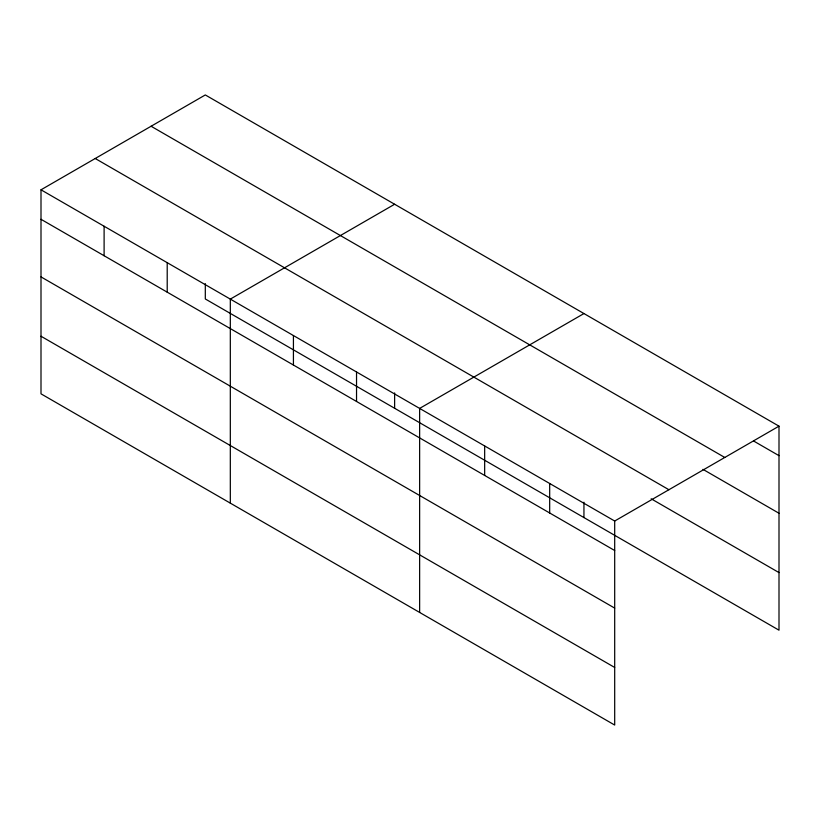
<?xml version="1.0" encoding="UTF-8"?>
<svg xmlns="http://www.w3.org/2000/svg" width="820" height="820" viewBox="0 0 820 820"><rect width="100%" height="100%" fill="white"/><g stroke="black" fill="none" stroke-linecap="round" stroke-linejoin="round"><path stroke-width="1.23" d="M41 189.809L614.692 521.028L614.692 725.054L41 393.836L41 189.809L205.308 94.946L779 426.164L779 630.191L205.308 298.972L205.308 283.617M394.625 204.252L230.317 299.105L230.317 503.131M583.942 313.558L419.635 408.411L419.635 612.438M614.692 521.028L779 426.164M753.652 441.027L779 455.664M151.085 126.249L724.777 457.468M702.966 469.358L779 513.258M95.222 158.506L668.915 489.724M651.162 498.796L779 572.596M41 219.299L614.692 550.517M41 276.893L614.692 608.112M41 336.241L614.692 667.459M583.942 502.219L583.942 517.574M549.677 483.492L549.677 512.982M484.661 445.947L484.661 475.446M394.625 392.913L394.625 408.278M356.536 371.983L356.536 401.472M293.427 335.544L293.427 365.033M167.208 262.677L167.208 292.166M104.109 226.238L104.109 255.737"/></g></svg>
